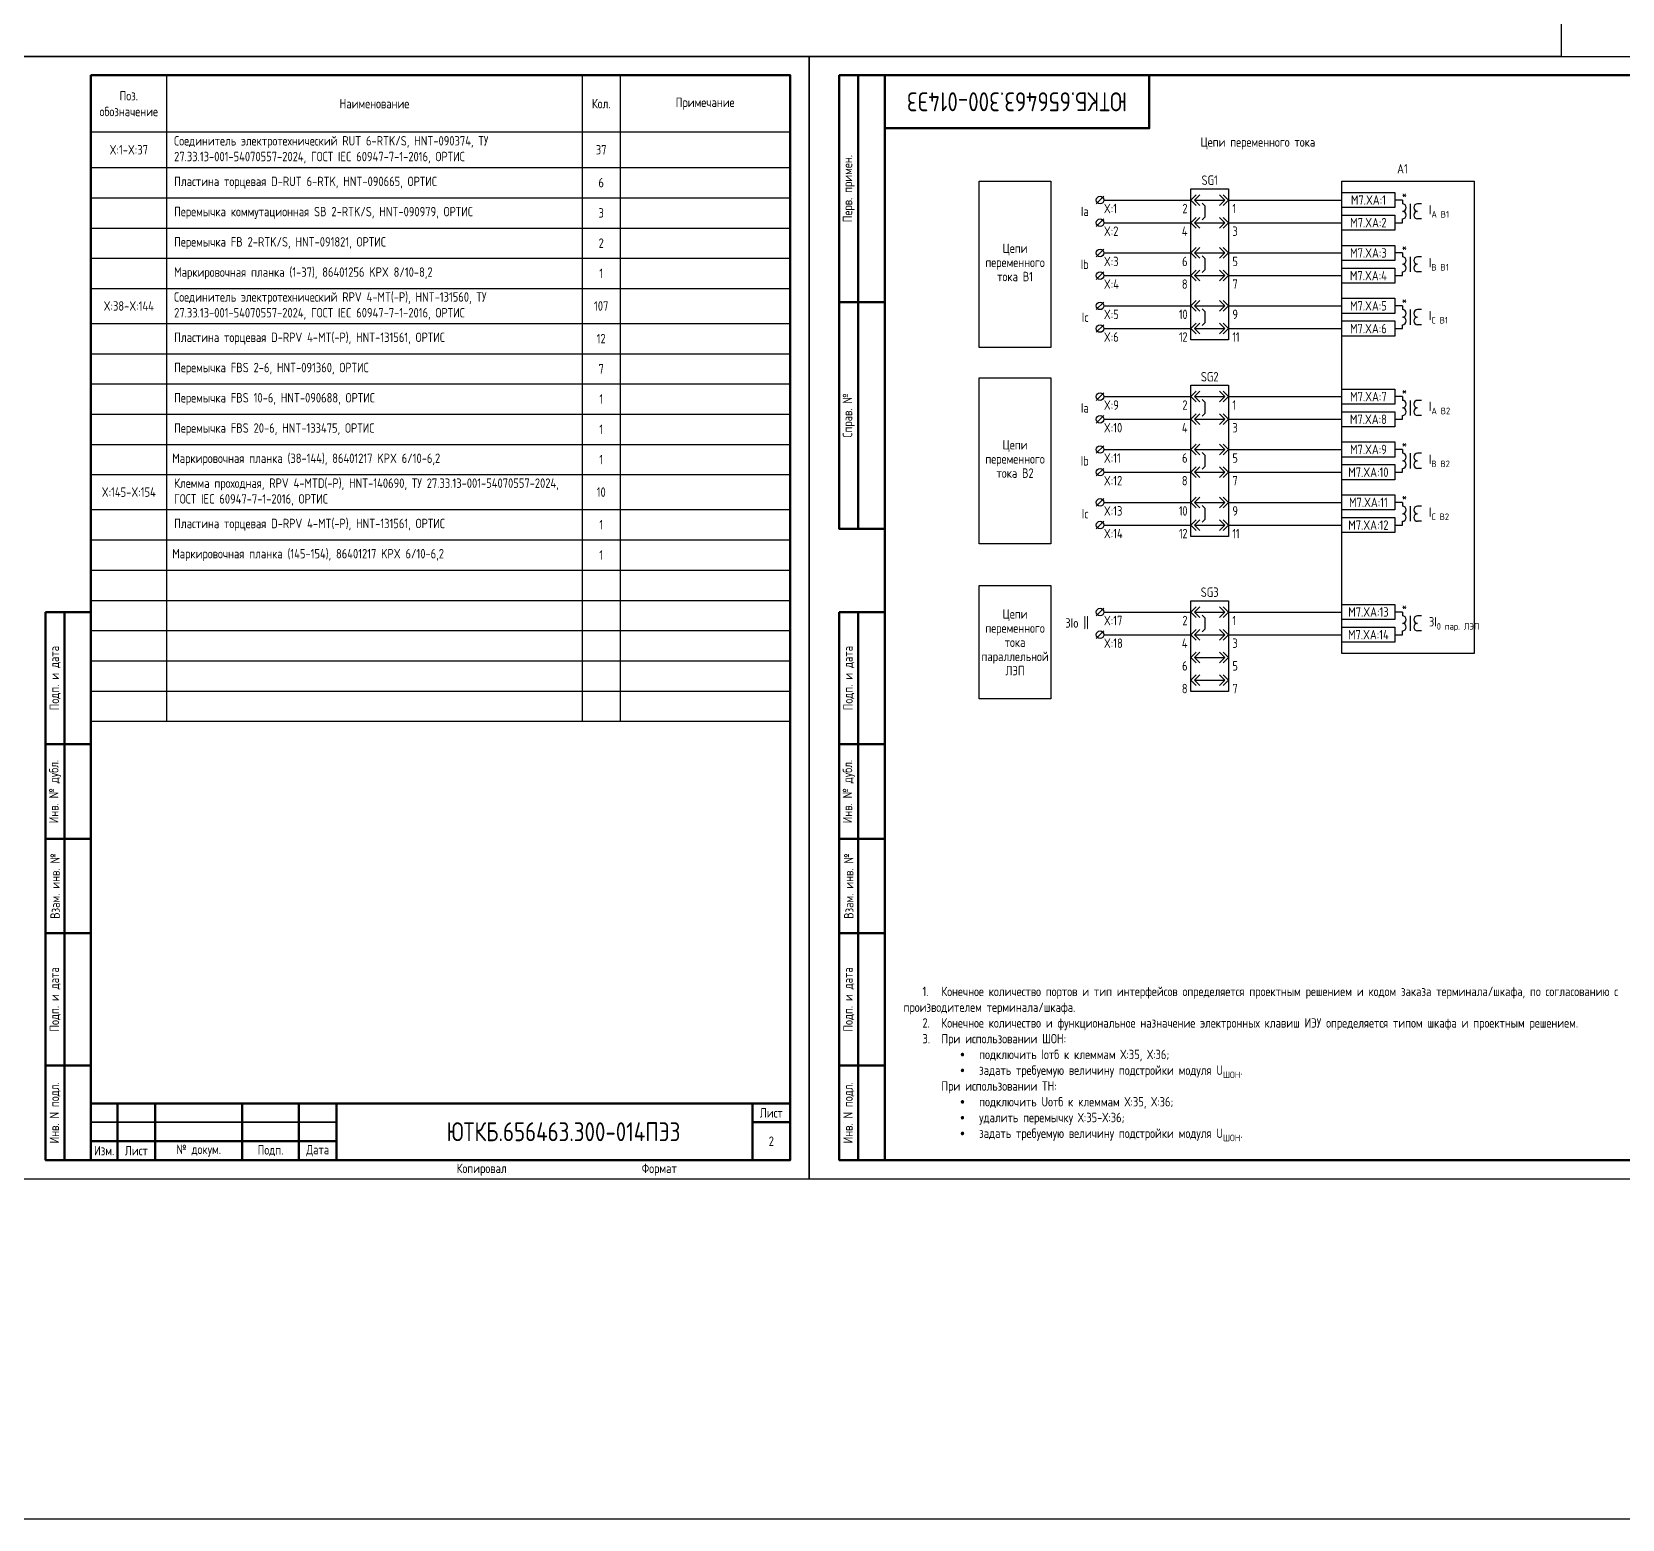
# Model space of a CAD drawing. Header units: millimetres. Extents: x -863 to 2619, y -90 to 586.
# Drawn here: x -205.7 to 215.1, y -90 to 303.5 of the extents above; entities that cross this region are included whole.
import ezdxf

# ---------------------------------------------------------------- set-up
doc = ezdxf.new("R2010")
doc.units = ezdxf.units.MM
doc.styles.add('Gost_type_A', font='GOST_A.TTF')

# ---------------------------------------------------------------- blocks, each defined once
blk = doc.blocks.new('Штамп угловой верхний')
at = {"lineweight": 50}
blk.add_lwpolyline([(0, 0), (70, 0), (70, -14), (0, -14)], close=True, dxfattribs=at)
blk = doc.blocks.new('Формат_А3')
blk.add_lwpolyline([(-420, 297), (0, 297), (0, 0), (-420, 0)], close=True)
at = {"lineweight": 50}
blk.add_lwpolyline([(-400, 292), (-5, 292), (-5, 5), (-400, 5)], close=True, dxfattribs=at)
blk = doc.blocks.new('Штамп левый верхний')
at = {"lineweight": 50}
for points in [[(-12, 0), (-7, 0), (-7, -60), (-12, -60)], [(-7, 0), (0, 0), (0, -60), (-7, -60)], [(-12, -60), (-7, -60), (-7, -120), (-12, -120)], [(-7, -60), (0, -60), (0, -120), (-7, -120)]]:
    blk.add_lwpolyline(points, close=True, dxfattribs=at)
at = {"char_height": 2.5, "width": 60, "attachment_point": 5, "rotation": 90, "style": 'Gost_type_A'}
for s, insert in [('Перв. примен.', (-9.5, -30)), ('Справ. №', (-9.5, -90))]:
    blk.add_mtext(s, dxfattribs=dict(at, insert=insert))
blk = doc.blocks.new('Штамп левый нижний')
at = {"lineweight": 50}
for points in [[(-12, 145), (-7, 145), (-7, 110), (-12, 110)], [(-7, 145), (0, 145), (0, 110), (-7, 110)], [(-12, 110), (-7, 110), (-7, 85), (-12, 85)], [(-7, 110), (0, 110), (0, 85), (-7, 85)], [(-12, 85), (-7, 85), (-7, 60), (-12, 60)], [(-7, 85), (0, 85), (0, 60), (-7, 60)], [(-12, 60), (-7, 60), (-7, 25), (-12, 25)], [(-7, 60), (0, 60), (0, 25), (-7, 25)], [(-12, 25), (-7, 25), (-7, 0), (-12, 0)], [(-7, 25), (0, 25), (0, 0), (-7, 0)]]:
    blk.add_lwpolyline(points, close=True, dxfattribs=at)
at = {"char_height": 2.5, "attachment_point": 5, "rotation": 90, "style": 'Gost_type_A'}
for s, insert, width in [('Подп. и дата', (-9.5, 127.5), 35), ('Инв. № дубл.', (-9.5, 97.5), 25), ('Взам. инв. №', (-9.5, 72.5), 25), ('Подп. и дата', (-9.5, 42.5), 35), ('Инв. N подл.', (-9.5, 12.5), 25)]:
    blk.add_mtext(s, dxfattribs=dict(at, insert=insert, width=width))
blk = doc.blocks.new('Формат_А4')
blk.add_lwpolyline([(0, 297), (0, 0), (-210, 0), (-210, 297)], close=True)
at = {"lineweight": 50}
blk.add_lwpolyline([(-190, 292), (-5, 292), (-5, 5), (-190, 5)], close=True, dxfattribs=at)
blk = doc.blocks.new('Штамп малый нижний')
at = {"lineweight": 50}
for points in [[(-185, 15), (-178, 15), (-178, 5), (-185, 5)], [(-178, 15), (-168, 15), (-168, 5), (-178, 5)], [(-168, 15), (-145, 15), (-145, 5), (-168, 5)], [(-145, 15), (-130, 15), (-130, 5), (-145, 5)], [(-130, 15), (-120, 15), (-120, 5), (-130, 5)], [(-120, 15), (-10, 15), (-10, 0), (-120, 0)], [(-10, 15), (0, 15), (0, 10), (-10, 10)], [(-10, 10), (0, 10), (0, 0), (-10, 0)], [(-185, 5), (-178, 5), (-178, 0), (-185, 0)], [(-178, 5), (-168, 5), (-168, 0), (-178, 0)], [(-168, 5), (-145, 5), (-145, 0), (-168, 0)], [(-145, 5), (-130, 5), (-130, 0), (-145, 0)], [(-130, 5), (-120, 5), (-120, 0), (-130, 0)]]:
    blk.add_lwpolyline(points, close=True, dxfattribs=at)
for points in [[(-185, 15), (-178, 15), (-178, 10), (-185, 10)], [(-178, 15), (-168, 15), (-168, 10), (-178, 10)], [(-168, 15), (-145, 15), (-145, 10), (-168, 10)], [(-145, 15), (-130, 15), (-130, 10), (-145, 10)], [(-130, 15), (-120, 15), (-120, 10), (-130, 10)], [(-185, 10), (-178, 10), (-178, 5), (-185, 5)], [(-178, 10), (-168, 10), (-168, 5), (-178, 5)], [(-168, 10), (-145, 10), (-145, 5), (-168, 5)], [(-145, 10), (-130, 10), (-130, 5), (-145, 5)], [(-130, 10), (-120, 10), (-120, 5), (-130, 5)]]:
    blk.add_lwpolyline(points, close=True)
at = {"char_height": 2.5, "style": 'Gost_type_A'}
for s, insert, width, attachment_point in [('Лист', (-5, 12.5), 10, 5), ('Изм.', (-181.5, 2.5), 7, 5), ('Лист', (-173, 2.5), 10, 5), ('№ докум.', (-156.5, 2.5), 23, 5), ('Подп.', (-137.5, 2.5), 15, 5), ('Дата', (-125, 2.5), 10, 5), ('Копировал', (-75, -2.53), 13.1202, 6), ('Формат', (-30, -2.53), 13.1202, 6)]:
    blk.add_mtext(s, dxfattribs=dict(at, insert=insert, width=width, attachment_point=attachment_point))
blk = doc.blocks.new('БИ_разъем')
for p, q in [((0, 0), (1.41, 1.41)), ((0, 0), (1.41, 1.41)), ((0, 0), (1.41, -1.41)), ((0, 0), (1.41, -1.41)), ((1, 0), (2.41, 1.41)), ((1, 0), (2.41, -1.41)), ((1, 0), (9, 0)), ((9, 0), (7.59, 1.41)), ((9, 0), (7.59, -1.41)), ((10, 0), (8.59, 1.41)), ((10, 0), (8.59, 1.41)), ((10, 0), (8.59, -1.41)), ((10, 0), (8.59, -1.41))]:
    blk.add_line(p, q)
blk = doc.blocks.new('БИ_перемычка')
for p, q in [((2.97, -0.79), (3.67, -1.5)), ((3.67, -1.5), (3.67, -4.5)), ((2.97, -5.21), (3.67, -4.5))]:
    blk.add_line(p, q)
blk = doc.blocks.new('*T22')
at = {"color": 0, "lineweight": -2, "transparency": 16777216}
for p, q in [((0, 0), (185, 0)), ((0, 0), (0, -15)), ((20, 0), (20, -15)), ((130, 0), (130, -15)), ((140, 0), (140, -15)), ((185, 0), (185, -15)), ((210, 0), (395, 0)), ((210, 0), (210, -15)), ((230, 0), (230, -15)), ((340, 0), (340, -15)), ((350, 0), (350, -15)), ((395, 0), (395, -15))]:
    blk.add_line(p, q, dxfattribs=at)
at = {"color": 0, "linetype": 'ByBlock', "lineweight": -2, "transparency": 16777216}
for p, q in [((0, -15), (185, -15)), ((0, -15), (0, -239.82)), ((20, -15), (20, -239.82)), ((130, -15), (130, -239.82)), ((140, -15), (140, -125.35)), ((185, -15), (185, -239.82)), ((210, -15), (395, -15)), ((210, -15), (210, -170.91)), ((230, -15), (230, -170.91)), ((340, -15), (340, -170.91)), ((350, -15), (350, -97.66)), ((395, -15), (395, -170.91)), ((210, -24.41), (395, -24.41)), ((0, -28.63), (185, -28.63)), ((210, -32.41), (395, -32.41)), ((0, -38.06), (185, -38.06)), ((210, -40.41), (395, -40.41)), ((0, -47.49), (185, -47.49)), ((210, -48.41), (395, -48.41)), ((0, -56.88), (185, -56.88)), ((210, -56.41), (395, -56.41)), ((0, -64.88), (185, -64.88)), ((210, -65.66), (395, -65.66)), ((0, -72.88), (185, -72.88)), ((210, -73.66), (395, -73.66)), ((0, -80.88), (185, -80.88)), ((210, -81.66), (395, -81.66)), ((0, -90.78), (185, -90.78)), ((210, -89.66), (395, -89.66)), ((0, -100.68), (185, -100.68)), ((210, -97.66), (395, -97.66)), ((350, -97.66), (350, -105.66)), ((0, -109.35), (185, -109.35)), ((210, -105.66), (395, -105.66)), ((350, -105.66), (350, -122.91)), ((0, -117.35), (185, -117.35)), ((210, -114.91), (395, -114.91)), ((0, -125.35), (185, -125.35)), ((140, -125.35), (140, -197.35)), ((210, -122.91), (395, -122.91)), ((350, -122.91), (350, -130.91)), ((0, -133.35), (185, -133.35)), ((210, -130.91), (395, -130.91)), ((350, -130.91), (350, -170.91)), ((0, -141.35), (185, -141.35)), ((210, -138.91), (395, -138.91)), ((210, -146.91), (395, -146.91)), ((0, -149.35), (185, -149.35)), ((210, -154.91), (395, -154.91)), ((0, -157.35), (185, -157.35)), ((210, -162.91), (395, -162.91)), ((0, -165.35), (185, -165.35)), ((210, -170.91), (395, -170.91)), ((0, -173.35), (185, -173.35)), ((0, -181.35), (185, -181.35)), ((0, -189.35), (185, -189.35)), ((0, -197.35), (185, -197.35)), ((140, -197.35), (140, -239.82)), ((0, -205.35), (185, -205.35)), ((0, -214.78), (185, -214.78)), ((0, -222.78), (185, -222.78)), ((0, -230.78), (185, -230.78)), ((0, -239.82), (185, -239.82))]:
    blk.add_line(p, q, dxfattribs=at)
at = {"transparency": 16777216, "char_height": 2.5, "style": 'Gost_type_A'}
for s, insert, width, attachment_point in [('Поз. обозначение', (10, -7.5), 17, 5), ('Поз. обозначение', (220, -7.5), 17, 5), ('Наименование', (75, -7.5), 107, 5), ('Кол.', (135, -7.5), 7, 5), ('Примечание', (162.5, -7.5), 42, 5), ('Наименование', (285, -7.5), 107, 5), ('Кол.', (345, -7.5), 7, 5), ('Примечание', (372.5, -7.5), 42, 5), ('Перемычка FBS 10-6, HNT-090688, ОРТИС', (232, -85.66), 106, 4), ('1', (345, -85.66), 7, 5), ('Перемычка ПС 2-8, 15000020, СТЭЗ ', (21.5, -129.35), 107, 4), ('6', (135, -129.35), 7, 5), ('2', (135, -137.35), 7, 5), ('Маркировочная планка (1-14) (14,12,10,8,6,4,2; 13,11,9,7,5,3,1), 86401256 KPX 8/10-8,2', (21.5, -145.35), 107, 4), ('2', (135, -145.35), 7, 5), ('{\\C256;Блок испытательный, в составе:}', (21.5, -153.35), 107, 4), ('Блок базовый ЭПББ 4+1, 111505, ТУ 27.33.13-001-53942713-2023, ЭПРОМ', (21.5, -161.35), 107, 4), ('6', (135, -161.35), 7, 5), ('Крышка рабочая ЭПРК 4+1, 121505, ТУ 27.33.13-001-53942713-2023, ЭПРОМ', (21.5, -169.35), 107, 4), ('6', (135, -169.35), 7, 5), ('Перемычка ПС 2-8, 15000020, СТЭЗ ', (21.5, -177.35), 107, 4), ('2', (135, -177.35), 7, 5), ('Маркировочная планка (1-10) (2,4.6,8,10; 1,3,5,7,9), 86401256 KPX 8/10-8,2', (21.5, -185.35), 107, 4), ('6', (135, -185.35), 7, 5), ('Маркировочная планка (1-10) (10,8,6,4,2; 9,7,5,3,1), 86401256 KPX 8/10-8,2', (21.5, -193.35), 107, 4), ('6', (135, -193.35), 7, 5)]:
    blk.add_mtext(s, dxfattribs=dict(at, insert=insert, width=width, attachment_point=attachment_point))
at = {"color": 0, "transparency": 16777216, "char_height": 2.5, "style": 'Gost_type_A'}
for s, insert, width, attachment_point in [('{\\C256;Интеллектуальное электронное устройство ЮНИТ-М514-ВЧ-Р102-К103-К103-В101-В101-В120-М179.0700-В101-С01.03, НЛПР.656122.602-01, }ООО Юнител Инжиниринг', (22, -21.81), 106, 4), ('Соединитель электротехнический RUT 6-RTK/S, HNT-090374, ТУ 27.33.13-001-54070557-2024, ГОСТ IEC 60947-7-1-2016, ОРТИС', (232, -19.71), 106, 4), ('A1', (10, -21.81), 18, 5), ('1', (135, -21.81), 7, 5), ('X:1-X:37', (220, -19.71), 18, 5), ('37', (345, -19.71), 7, 5), ('Пластина торцевая D-RUT 6-RTK, HNT-090665, ОРТИС', (232, -28.41), 106, 4), ('6', (345, -28.41), 7, 5), ('A1.1', (10, -33.34), 18, 5), ('Блок интерфейсный ИЧМ ЮНИТ-ИЧМ-КУГР, ТУ 27.12.23-609-61775353-2024, ООО Юнител Инжиниринг', (22, -33.34), 106, 4), ('1', (135, -33.34), 7, 5), ('Перемычка коммутационная SB 2-RTK/S, HNT-090979, ОРТИС', (232, -36.41), 106, 4), ('3', (345, -36.41), 7, 5), ('A2', (10, -42.77), 18, 5), ('Приемопередатчик высокочастотных защит универсальный ПВЗУ-ЕК, ООО "Уралэнергосервис"                            ', (22, -42.77), 106, 4), ('1', (135, -42.77), 7, 5), ('Перемычка FB 2-RTK/S, HNT-091821, ОРТИС', (232, -44.41), 106, 4), ('2', (345, -44.41), 7, 5), ('Светильник светодиодный ЖКХ-08 Д с кабелем 3 м, 5000 К,\\PТУ 3461-009-01281952-2018, Фокус ', (22, -52.18), 106, 4), ('EL1', (10, -52.18), 18, 5), ('1', (135, -52.18), 7, 5), ('Маркировочная планка (1-37), 86401256 KPX 8/10-8,2', (232, -52.41), 106, 4), ('1', (345, -52.41), 7, 5), ('Соединитель электротехнический RPV 4-MT(-P), HNT-131560, ТУ 27.33.13-001-54070557-2024, ГОСТ IEC 60947-7-1-2016, ОРТИС ', (232, -61.03), 106, 4), ('HL1', (10, -60.88), 18, 5), ('{\\C256;Лампа СКЛ 14Н-2-Ж-2-220 П Ч IP65 ЯШГК.433137.068 ТУ, Протон-Импульс}', (22, -60.88), 106, 4), ('1', (135, -60.88), 7, 5), ('X:38-X:144', (220, -61.03), 18, 5), ('107', (345, -61.03), 7, 5), ('{\\C256;Резистор С5-35В, 16 Вт, 15 кОм, ±10%, ОЖО.467.541 ТУ, Кермет}', (22, -68.88), 106, 4), ('R1', (10, -68.88), 18, 5), ('1', (135, -68.88), 7, 5), ('Пластина торцевая D-RPV 4-MT(-P), HNT-131561, ОРТИС', (232, -69.66), 106, 4), ('12', (345, -69.66), 7, 5), ('R2', (10, -76.88), 18, 5), ('{\\C256;Резистор С5-35В, 16 Вт, 68 Ом, ±10%, ОЖО.467.541 ТУ, Кермет}', (22, -76.88), 106, 4), ('1', (135, -76.88), 7, 5), ('Перемычка FBS 2-6, HNT-091360, ОРТИС', (232, -77.66), 106, 4), ('7', (345, -77.66), 7, 5), ('{\\C256;Переключатель кулачковый S10 JDG 1105 B4/1447,  (с компл. винтов 3,9х16 потай, саморез DIN 7982F-H A2 - 4 шт.), АУТС.642210.001 ТУ, ОРТИС}', (22, -85.83), 106, 4), ('SA1, SA3', (10, -85.83), 18, 5), ('2', (135, -85.83), 7, 5), ('{\\C256;Переключатель кулачковый S10 JDG 1103 B4/1447,  (с компл. винтов 3,9х16 потай, саморез DIN 7982F-H A2 - 4 шт.), АУТС.642210.001 ТУ, ОРТИС}', (22, -95.73), 106, 4), ('Перемычка FBS 20-6, HNT-133475, ОРТИС', (232, -93.66), 106, 4), ('1', (345, -93.66), 7, 5), ('SA2, SA4, SA5', (10, -95.73), 18, 5), ('3', (135, -95.73), 7, 5), ('Маркировочная планка (38-144), 86401217 KPX 6/10-6,2', (231.5, -101.66), 107, 4), ('1', (345, -101.66), 7, 5), ('SG1, SG2', (10, -105.01), 18, 5), ('{\\C256;Блок испытательный, в составе:}', (22, -105.01), 106, 4), ('X:145-X:154', (220, -110.28), 18, 5), ('10', (345, -110.28), 7, 5), ('{\\C256;Блок базовый ЭПББ 6+1, 111507, ТУ 27.33.13-001-53942713-2023, НПП "ЭПРОМ"}', (22, -113.35), 106, 4), ('2', (135, -113.35), 7, 5), ('1', (345, -118.91), 7, 5), ('{\\C256;Крышка рабочая ЭПРК 6+1, 121507, ТУ 27.33.13-001-53942713-2023, НПП "ЭПРОМ"}', (22, -121.35), 106, 4), ('2', (135, -121.35), 7, 5), ('Маркировочная планка (145-154), 86401217 KPX 6/10-6,2', (231.5, -126.91), 107, 4), ('1', (345, -126.91), 7, 5), ('Маркировочная планка (1-14) (2,4.6,8,10,12,14; 1,3,5,7,9,11,13){\\C256;, 86401256 KPX 8/10-8,2}', (21.5, -137.35), 107, 4), ('SG3-SG8', (10, -153.35), 18, 5), ('SQ1, SQ2', (10, -201.35), 18, 5), ('{\\C256;Выключатель путевой ВВП11-10А313-20У311, ТУ 3428-155-00216823-2005, ВНИИР }', (22, -201.35), 106, 4), ('2', (135, -201.35), 7, 5), ('UZ1', (10, -210.06), 18, 5), ('{\\C256;Блок-приставка конденсаторная ЮНИТ-БК-02, ТУ 27.12.31-601-61775353-2016, }ООО Юнител Инжиниринг', (22, -210.06), 106, 4), ('1', (135, -210.06), 7, 5), ('WE1', (10, -218.78), 18, 5), ('Кабель соединительный', (22, -218.78), 106, 4), ('1', (135, -218.78), 7, 5), ('{\\C256;м; входит в состав} EL1', (141.5, -218.78), 42, 4), ('WE2', (10, -226.78), 18, 5), ('Провод ПВСнг(А)-LS 2х0,75, ГОСТ 7399-97', (22, -226.78), 106, 4), ('1', (135, -226.78), 7, 5), ('{\\C256;м}', (141.5, -226.78), 42, 4), ('WE3', (10, -235.3), 18, 5), ('{\\C256;Патч-корд экранированный, категории 5е, FTP серый PC-FTP-RJ45-Cat.5e-1,5m-LSZH, 8871c, Cabeus}', (22, -235.3), 106, 4), ('1', (135, -235.3), 7, 5)]:
    blk.add_mtext(s, dxfattribs=dict(at, insert=insert, width=width, attachment_point=attachment_point))
at = {"color": 1, "transparency": 16777216, "char_height": 2.5, "width": 106, "attachment_point": 4, "style": 'Gost_type_A'}
for s, insert in [('{\\C256;Клемма проходная, RPV 4-MTD(-P), HNT-140690, ТУ 27.33.13-001-54070557-2024, ГОСТ IEC 60947-7-1-2016, ОРТИС}', (232, -110.28)), ('{\\C0;Пластина торцевая D-RPV 4-MT(-P), HNT-131561, ОРТИС}', (232, -118.91))]:
    blk.add_mtext(s, dxfattribs=dict(at, insert=insert))
blk = doc.blocks.new('*T30')
at = {"color": 0, "lineweight": -2, "transparency": 16777216}
for p, q in [((0, 0), (185, 0)), ((0, 0), (0, -15)), ((20, 0), (20, -15)), ((130, 0), (130, -15)), ((140, 0), (140, -15)), ((185, 0), (185, -15))]:
    blk.add_line(p, q, dxfattribs=at)
at = {"color": 0, "linetype": 'ByBlock', "lineweight": -2, "transparency": 16777216}
for p, q in [((0, -15), (185, -15)), ((0, -15), (0, -170.91)), ((20, -15), (20, -170.91)), ((130, -15), (130, -170.91)), ((140, -15), (140, -97.66)), ((185, -15), (185, -170.91)), ((0, -24.41), (185, -24.41)), ((0, -32.41), (185, -32.41)), ((0, -40.41), (185, -40.41)), ((0, -48.41), (185, -48.41)), ((0, -56.41), (185, -56.41)), ((0, -65.66), (185, -65.66)), ((0, -73.66), (185, -73.66)), ((0, -81.66), (185, -81.66)), ((0, -89.66), (185, -89.66)), ((0, -97.66), (185, -97.66)), ((140, -97.66), (140, -105.66)), ((0, -105.66), (185, -105.66)), ((140, -105.66), (140, -122.91)), ((0, -114.91), (185, -114.91)), ((0, -122.91), (185, -122.91)), ((140, -122.91), (140, -130.91)), ((0, -130.91), (185, -130.91)), ((140, -130.91), (140, -170.91)), ((0, -138.91), (185, -138.91)), ((0, -146.91), (185, -146.91)), ((0, -154.91), (185, -154.91)), ((0, -162.91), (185, -162.91)), ((0, -170.91), (185, -170.91))]:
    blk.add_line(p, q, dxfattribs=at)
at = {"transparency": 16777216, "char_height": 2.5, "style": 'Gost_type_A'}
for s, insert, width, attachment_point in [('Поз. обозначение', (10, -7.5), 17, 5), ('Наименование', (75, -7.5), 107, 5), ('Кол.', (135, -7.5), 7, 5), ('Примечание', (162.5, -7.5), 42, 5), ('Перемычка FBS 10-6, HNT-090688, ОРТИС', (22, -85.66), 106, 4), ('1', (135, -85.66), 7, 5)]:
    blk.add_mtext(s, dxfattribs=dict(at, insert=insert, width=width, attachment_point=attachment_point))
at = {"color": 0, "transparency": 16777216, "char_height": 2.5, "style": 'Gost_type_A'}
for s, insert, width, attachment_point in [('Соединитель электротехнический RUT 6-RTK/S, HNT-090374, ТУ 27.33.13-001-54070557-2024, ГОСТ IEC 60947-7-1-2016, ОРТИС', (22, -19.71), 106, 4), ('X:1-X:37', (10, -19.71), 18, 5), ('37', (135, -19.71), 7, 5), ('Пластина торцевая D-RUT 6-RTK, HNT-090665, ОРТИС', (22, -28.41), 106, 4), ('6', (135, -28.41), 7, 5), ('Перемычка коммутационная SB 2-RTK/S, HNT-090979, ОРТИС', (22, -36.41), 106, 4), ('3', (135, -36.41), 7, 5), ('Перемычка FB 2-RTK/S, HNT-091821, ОРТИС', (22, -44.41), 106, 4), ('2', (135, -44.41), 7, 5), ('Маркировочная планка (1-37), 86401256 KPX 8/10-8,2', (22, -52.41), 106, 4), ('1', (135, -52.41), 7, 5), ('Соединитель электротехнический RPV 4-MT(-P), HNT-131560, ТУ 27.33.13-001-54070557-2024, ГОСТ IEC 60947-7-1-2016, ОРТИС ', (22, -61.03), 106, 4), ('X:38-X:144', (10, -61.03), 18, 5), ('107', (135, -61.03), 7, 5), ('Пластина торцевая D-RPV 4-MT(-P), HNT-131561, ОРТИС', (22, -69.66), 106, 4), ('12', (135, -69.66), 7, 5), ('Перемычка FBS 2-6, HNT-091360, ОРТИС', (22, -77.66), 106, 4), ('7', (135, -77.66), 7, 5), ('Перемычка FBS 20-6, HNT-133475, ОРТИС', (22, -93.66), 106, 4), ('1', (135, -93.66), 7, 5), ('Маркировочная планка (38-144), 86401217 KPX 6/10-6,2', (21.5, -101.66), 107, 4), ('1', (135, -101.66), 7, 5), ('X:145-X:154', (10, -110.28), 18, 5), ('10', (135, -110.28), 7, 5), ('1', (135, -118.91), 7, 5), ('Маркировочная планка (145-154), 86401217 KPX 6/10-6,2', (21.5, -126.91), 107, 4), ('1', (135, -126.91), 7, 5)]:
    blk.add_mtext(s, dxfattribs=dict(at, insert=insert, width=width, attachment_point=attachment_point))
at = {"color": 1, "transparency": 16777216, "char_height": 2.5, "width": 106, "attachment_point": 4, "style": 'Gost_type_A'}
for s, insert in [('{\\C256;Клемма проходная, RPV 4-MTD(-P), HNT-140690, ТУ 27.33.13-001-54070557-2024, ГОСТ IEC 60947-7-1-2016, ОРТИС}', (22, -110.28)), ('{\\C0;Пластина торцевая D-RPV 4-MT(-P), HNT-131561, ОРТИС}', (22, -118.91))]:
    blk.add_mtext(s, dxfattribs=dict(at, insert=insert))

msp = doc.modelspace()

# ---------------------------------------------------------------- linework, layer by layer
for p, q in [((78, 260), (76, 258)), ((78, 259), (101, 259)), ((111, 259), (141, 259)), ((157, 259), (155, 259)), ((78, 254), (76, 252)), ((78, 253), (101, 253)), ((111, 253), (141, 253)), ((155, 253), (157, 253)), ((78, 246), (76, 244)), ((78, 245), (101, 245)), ((111, 245), (141, 245)), ((157, 245), (155, 245)), ((78, 240), (76, 238)), ((78, 239), (101, 239)), ((111, 239), (141, 239)), ((155, 239), (157, 239)), ((78, 232), (76, 230)), ((78, 231), (101, 231)), ((111, 231), (141, 231)), ((157, 231), (155, 231)), ((78, 226), (76, 224)), ((78, 225), (101, 225)), ((111, 225), (141, 225)), ((155, 225), (157, 225)), ((78, 208), (76, 206)), ((78, 207), (101, 207)), ((111, 207), (141, 207)), ((157, 207), (155, 207)), ((78, 202), (76, 200)), ((78, 201), (101, 201)), ((111, 201), (141, 201)), ((155, 201), (157, 201)), ((78, 194), (76, 192)), ((78, 193), (101, 193)), ((111, 193), (141, 193)), ((157, 193), (155, 193)), ((78, 188), (76, 186)), ((78, 187), (101, 187)), ((111, 187), (141, 187)), ((155, 187), (157, 187)), ((78, 180), (76, 178)), ((78, 179), (101, 179)), ((111, 179), (141, 179)), ((157, 179), (155, 179)), ((78, 174), (76, 172)), ((78, 173), (101, 173)), ((111, 173), (141, 173)), ((155, 173), (157, 173)), ((78, 151), (76, 149)), ((78, 150), (101, 150)), ((111, 150), (141, 150)), ((157, 150), (155, 150)), ((78, 145), (76, 143)), ((78, 144), (101, 144)), ((111, 144), (141, 144)), ((155, 144), (157, 144))]:
    msp.add_line(p, q)
at = {"ltscale": 4}
for p, q in [((157, 259), (157, 258)), ((157, 258.5), (157, 258)), ((159, 258), (159, 254)), ((159, 258), (159, 254)), ((162, 258), (161, 258)), ((162, 258), (161, 258)), ((157, 253), (157, 254)), ((162, 254), (161, 254)), ((162, 254), (161, 254)), ((157, 245), (157, 244)), ((157, 244.5), (157, 244)), ((157, 239), (157, 240)), ((159, 244), (159, 240)), ((159, 244), (159, 240)), ((162, 244), (161, 244)), ((162, 244), (161, 244)), ((162, 240), (161, 240)), ((162, 240), (161, 240)), ((157, 231), (157, 230)), ((157, 230.5), (157, 230)), ((159, 230), (159, 226)), ((159, 230), (159, 226)), ((162, 230), (161, 230)), ((162, 230), (161, 230)), ((157, 225), (157, 226)), ((162, 226), (161, 226)), ((162, 226), (161, 226)), ((157, 207), (157, 206)), ((157, 206.5), (157, 206)), ((157, 201), (157, 202)), ((159, 206), (159, 202)), ((159, 206), (159, 202)), ((162, 206), (161, 206)), ((162, 206), (161, 206)), ((162, 202), (161, 202)), ((162, 202), (161, 202)), ((157, 193), (157, 192)), ((157, 192.5), (157, 192)), ((159, 192), (159, 188)), ((159, 192), (159, 188)), ((162, 192), (161, 192)), ((162, 192), (161, 192)), ((157, 187), (157, 188)), ((162, 188), (161, 188)), ((162, 188), (161, 188)), ((157, 179), (157, 178)), ((157, 178.5), (157, 178)), ((159, 178), (159, 174)), ((159, 178), (159, 174)), ((162, 178), (161, 178)), ((162, 178), (161, 178)), ((157, 173), (157, 174)), ((162, 174), (161, 174)), ((162, 174), (161, 174)), ((157, 150), (157, 149)), ((157, 149.5), (157, 149)), ((159, 149), (159, 145)), ((159, 149), (159, 145)), ((162, 149), (161, 149)), ((162, 149), (161, 149)), ((157, 144), (157, 145)), ((162, 145), (161, 145)), ((162, 145), (161, 145))]:
    msp.add_line(p, q, dxfattribs=at)
for points in [[(-863, 586), (2619, 586), (2619, -90), (-863, -90)], [(-630, 513), (198.95, 513), (198.95, 297), (-630, 297)], [(64, 220), (45, 220), (45, 264), (64, 264)], [(101, 262), (111, 262), (111, 222), (101, 222)], [(141, 264), (176, 264), (176, 139), (141, 139)], [(141, 261), (155, 261), (155, 257), (141, 257)], [(141, 255), (155, 255), (155, 251), (141, 251)], [(141, 247), (155, 247), (155, 243), (141, 243)], [(141, 241), (155, 241), (155, 237), (141, 237)], [(141, 233), (155, 233), (155, 229), (141, 229)], [(141, 227), (155, 227), (155, 223), (141, 223)], [(64, 168), (45, 168), (45, 212), (64, 212)], [(101, 210), (111, 210), (111, 170), (101, 170)], [(141, 209), (155, 209), (155, 205), (141, 205)], [(141, 203), (155, 203), (155, 199), (141, 199)], [(141, 195), (155, 195), (155, 191), (141, 191)], [(141, 189), (155, 189), (155, 185), (141, 185)], [(141, 181), (155, 181), (155, 177), (141, 177)], [(141, 175), (155, 175), (155, 171), (141, 171)], [(64, 127), (45, 127), (45, 157), (64, 157)], [(101, 153), (111, 153), (111, 129), (101, 129)], [(141, 152), (155, 152), (155, 148), (141, 148)], [(141, 146), (155, 146), (155, 142), (141, 142)]]:
    msp.add_lwpolyline(points, close=True)
for centre in [(77, 259), (77, 253), (77, 245), (77, 239), (77, 231), (77, 225), (77, 207), (77, 201), (77, 193), (77, 187), (77, 179), (77, 173), (77, 150), (77, 144)]:
    msp.add_circle(centre, 1)
for centre, start, end in [((157, 257), 270, 90), ((157, 257), 270, 90), ((161, 257), 90, 270), ((161, 257), 90, 270), ((157, 255), 270, 90), ((157, 255), 270, 90), ((161, 255), 90, 270), ((161, 255), 90, 270), ((157, 243), 270, 90), ((157, 243), 270, 90), ((157, 241), 270, 90), ((157, 241), 270, 90), ((161, 243), 90, 270), ((161, 243), 90, 270), ((161, 241), 90, 270), ((161, 241), 90, 270), ((157, 229), 270, 90), ((157, 229), 270, 90), ((157, 227), 270, 90), ((157, 227), 270, 90), ((161, 229), 90, 270), ((161, 229), 90, 270), ((161, 227), 90, 270), ((161, 227), 90, 270), ((157, 205), 270, 90), ((157, 205), 270, 90), ((157, 203), 270, 90), ((157, 203), 270, 90), ((161, 205), 90, 270), ((161, 205), 90, 270), ((161, 203), 90, 270), ((161, 203), 90, 270), ((157, 191), 270, 90), ((157, 191), 270, 90), ((157, 189), 270, 90), ((157, 189), 270, 90), ((161, 191), 90, 270), ((161, 191), 90, 270), ((161, 189), 90, 270), ((161, 189), 90, 270), ((157, 177), 270, 90), ((157, 177), 270, 90), ((161, 177), 90, 270), ((161, 177), 90, 270), ((157, 175), 270, 90), ((157, 175), 270, 90), ((161, 175), 90, 270), ((161, 175), 90, 270), ((157, 148), 270, 90), ((157, 148), 270, 90), ((161, 148), 90, 270), ((161, 148), 90, 270), ((157, 146), 270, 90), ((157, 146), 270, 90), ((161, 146), 90, 270), ((161, 146), 90, 270)]:
    msp.add_arc(centre, 1, start, end, dxfattribs=at)

# ---------------------------------------------------------------- block references
at = {"color": 1}
for name, p in [('Формат_А4', (0, 0)), ('Формат_А3', (420, 0)), ('Штамп левый верхний', (20, 292)), ('Штамп левый нижний', (-190, 5)), ('Штамп левый нижний', (20, 5)), ('Штамп малый нижний', (-5, 5))]:
    msp.add_blockref(name, p, dxfattribs=at)
for name, p in [('*T22', (-400, 292)), ('*T30', (-190, 292)), ('Штамп угловой верхний', (20, 292)), ('БИ_разъем', (101, 259)), ('БИ_перемычка', (101, 259)), ('БИ_разъем', (101, 253)), ('БИ_разъем', (101, 245)), ('БИ_перемычка', (101, 245)), ('БИ_разъем', (101, 239)), ('БИ_разъем', (101, 231)), ('БИ_перемычка', (101, 231)), ('БИ_разъем', (101, 225)), ('БИ_разъем', (101, 207)), ('БИ_перемычка', (101, 207)), ('БИ_разъем', (101, 201)), ('БИ_разъем', (101, 193)), ('БИ_перемычка', (101, 193)), ('БИ_разъем', (101, 187)), ('БИ_разъем', (101, 179)), ('БИ_перемычка', (101, 179)), ('БИ_разъем', (101, 173)), ('БИ_разъем', (101, 150)), ('БИ_перемычка', (101, 150)), ('БИ_разъем', (101, 144)), ('БИ_разъем', (101, 138)), ('БИ_разъем', (101, 132))]:
    msp.add_blockref(name, p)

# ---------------------------------------------------------------- texts
at = {"insert": (55, 285), "char_height": 5, "width": 70, "attachment_point": 5, "rotation": 180, "style": 'Gost_type_A'}
msp.add_mtext('ЮТКБ.656463.300-014Э3', dxfattribs=at)
at = {"char_height": 2.5, "line_spacing_factor": 0.9, "style": 'Gost_type_A'}
for s, insert, width, attachment_point in [('Цепи переменного тока', (118.75, 274), 197.5, 5), ('SG1', (106, 263), 10, 8), ('A1', (157, 266), 32, 8), ('Ia', (74, 256), 6, 6), ('X:1', (78, 258), 10, 1), ('{\\T0.9;2}', (100, 258), 5, 3), ('{\\T0.9;1}', (112, 258), 5, 1), ('X:2', (78, 252), 10, 1), ('{\\T0.9;4}', (100, 252), 5, 3), ('{\\T0.9;3}', (112, 252), 5, 1), ('Цепи переменного тока В1', (54.5, 242.5), 19, 5), ('Ib', (74, 242), 6, 6), ('X:3', (78, 244), 10, 1), ('{\\T0.9;6}', (100, 244), 5, 3), ('{\\T0.9;5}', (112, 244), 5, 1), ('X:4', (78, 238), 10, 1), ('{\\T0.9;8}', (100, 238), 5, 3), ('{\\T0.9;7}', (112, 238), 5, 1), ('Ic', (74, 228), 6, 6), ('X:5', (78, 230), 10, 1), ('{\\T0.9;10}', (100, 230), 5, 3), ('{\\T0.9;9}', (112, 230), 5, 1), ('X:6', (78, 224), 10, 1), ('{\\T0.9;12}', (100, 224), 5, 3), ('{\\T0.9;11}', (112, 224), 5, 1), ('SG2', (106, 211), 10, 8), ('Ia', (74, 204), 6, 6), ('X:9', (78, 206), 10, 1), ('{\\T0.9;2}', (100, 206), 5, 3), ('{\\T0.9;1}', (112, 206), 5, 1), ('X:10', (78, 200), 10, 1), ('{\\T0.9;4}', (100, 200), 5, 3), ('{\\T0.9;3}', (112, 200), 5, 1), ('Цепи переменного тока В2', (54.5, 190.5), 19, 5), ('Ib', (74, 190), 6, 6), ('X:11', (78, 192), 10, 1), ('{\\T0.9;6}', (100, 192), 5, 3), ('{\\T0.9;5}', (112, 192), 5, 1), ('X:12', (78, 186), 10, 1), ('{\\T0.9;8}', (100, 186), 5, 3), ('{\\T0.9;7}', (112, 186), 5, 1), ('Ic', (74, 176), 6, 6), ('X:13', (78, 178), 10, 1), ('{\\T0.9;10}', (100, 178), 5, 3), ('{\\T0.9;9}', (112, 178), 5, 1), ('X:14', (78, 172), 10, 1), ('{\\T0.9;12}', (100, 172), 5, 3), ('{\\T0.9;11}', (112, 172), 5, 1), ('SG3', (106, 154), 10, 8), ('Цепи переменного тока параллельной ЛЭП', (54.5, 142), 19, 5), ('3Io {\\H1.08333x;||}', (74, 147), 8, 6), ('X:17', (78, 149), 10, 1), ('{\\T0.9;2}', (100, 149), 5, 3), ('{\\T0.9;1}', (112, 149), 5, 1), ('X:18', (78, 143), 10, 1), ('{\\T0.9;4}', (100, 143), 5, 3), ('{\\T0.9;3}', (112, 143), 5, 1), ('{\\T0.9;6}', (100, 137), 5, 3), ('{\\T0.9;5}', (112, 137), 5, 1), ('{\\T0.9;8}', (100, 131), 5, 3), ('{\\T0.9;7}', (112, 131), 5, 1)]:
    msp.add_mtext(s, dxfattribs=dict(at, insert=insert, width=width, attachment_point=attachment_point))
at = {"style": 'Gost_type_A'}
for s, insert, char_height, width, attachment_point in [('M7.XA:1', (148, 259), 2.5, 14, 5), ('*', (157.5, 260.5), 2.5, 3, 5), ('\\A1;I{\\H0.7x;\\S^ A B1;}', (164, 256), 2.5, 8, 4), ('M7.XA:2', (147.99, 253), 2.5, 14.018, 5), ('M7.XA:3', (148, 245), 2.5, 14, 5), ('*', (157.5, 246.5), 2.5, 3, 5), ('M7.XA:4', (147.99, 238.99), 2.5, 14.018, 5), ('\\A1;I{\\H0.7x;\\S^ B B1;}', (164, 242), 2.5, 8, 4), ('M7.XA:5', (148, 231), 2.5, 14, 5), ('*', (157.5, 232.5), 2.5, 3, 5), ('\\A1;I{\\H0.7x;\\S^ C B1;}', (164, 228), 2.5, 8, 4), ('M7.XA:6', (147.99, 224.99), 2.5, 14.018, 5), ('M7.XA:7', (148, 207), 2.5, 14, 5), ('*', (157.5, 208.5), 2.5, 3, 5), ('M7.XA:8', (147.99, 201), 2.5, 14.018, 5), ('\\A1;I{\\H0.7x;\\S^ A B2;}', (164, 204), 2.5, 8, 4), ('M7.XA:9', (148, 193), 2.5, 14, 5), ('*', (157.5, 194.5), 2.5, 3, 5), ('\\A1;I{\\H0.7x;\\S^ B B2;}', (164, 190), 2.5, 8, 4), ('M7.XA:10', (147.99, 186.99), 2.5, 14.018, 5), ('M7.XA:11', (148, 179), 2.5, 14, 5), ('*', (157.5, 180.5), 2.5, 3, 5), ('\\A1;I{\\H0.7x;\\S^ C B2;}', (164, 176), 2.5, 8, 4), ('M7.XA:12', (147.99, 172.99), 2.5, 14.018, 5), ('*', (157.5, 151.5), 2.5, 3, 5), ('M7.XA:13', (148, 150.01), 2.5, 14, 5), ('\\A1;3I{\\H0.7x;\\S^ 0 пар. ЛЭП;}', (164, 147), 2.5, 14.005, 4), ('M7.XA:14', (147.99, 144), 2.5, 14.018, 5), ('\\A1;\\P\\P\\pxi2,t4;1.^IКонечное количество портов и тип интерфейсов определяется проектным решением и кодом заказа терминала/шкафа, по согласованию с производителем терминала/шкафа.\\P2.^IКонечное количество и функциональное назначение электронных клавиш ИЭУ определяется типом шкафа и проектным решением.\\P3.^IПри использовании ШОН:\\P\\pi6,t4,5,8;{\\fSymbol|b0|i0|c2|p18;·^I}подключить Iотб к клеммам Х:35, Х:36;\\P{\\fSymbol|b0|i0|c2|p18;·^I}задать требуемую величину подстройки модуля U{\\H0.7x;\\S^ ШОН;}.\\P\\pi4,t4;При использовании ТН:\\P\\pi6,t4,5,8;{\\fSymbol|b0|i0|c2|p18;·^I}подключить Uотб к клеммам Х:35, Х:36;\\P{\\fSymbol|b0|i0|c2|p18;·^I}удалить перемычку Х:35-Х:36;\\P{\\fSymbol|b0|i0|c2|p18;·^I}задать требуемую величину подстройки модуля U{\\H0.7x;\\S^ ШОН;}.', (25, 10), 2.5, 183, 7), ('ЮТКБ.656463.300-014ПЭ3', (-65, 12.5), 5, 120, 5), ('2', (-10, 10), 2.5, 10, 5)]:
    msp.add_mtext(s, dxfattribs=dict(at, insert=insert, char_height=char_height, width=width, attachment_point=attachment_point))

doc.saveas('drawing.dxf')
